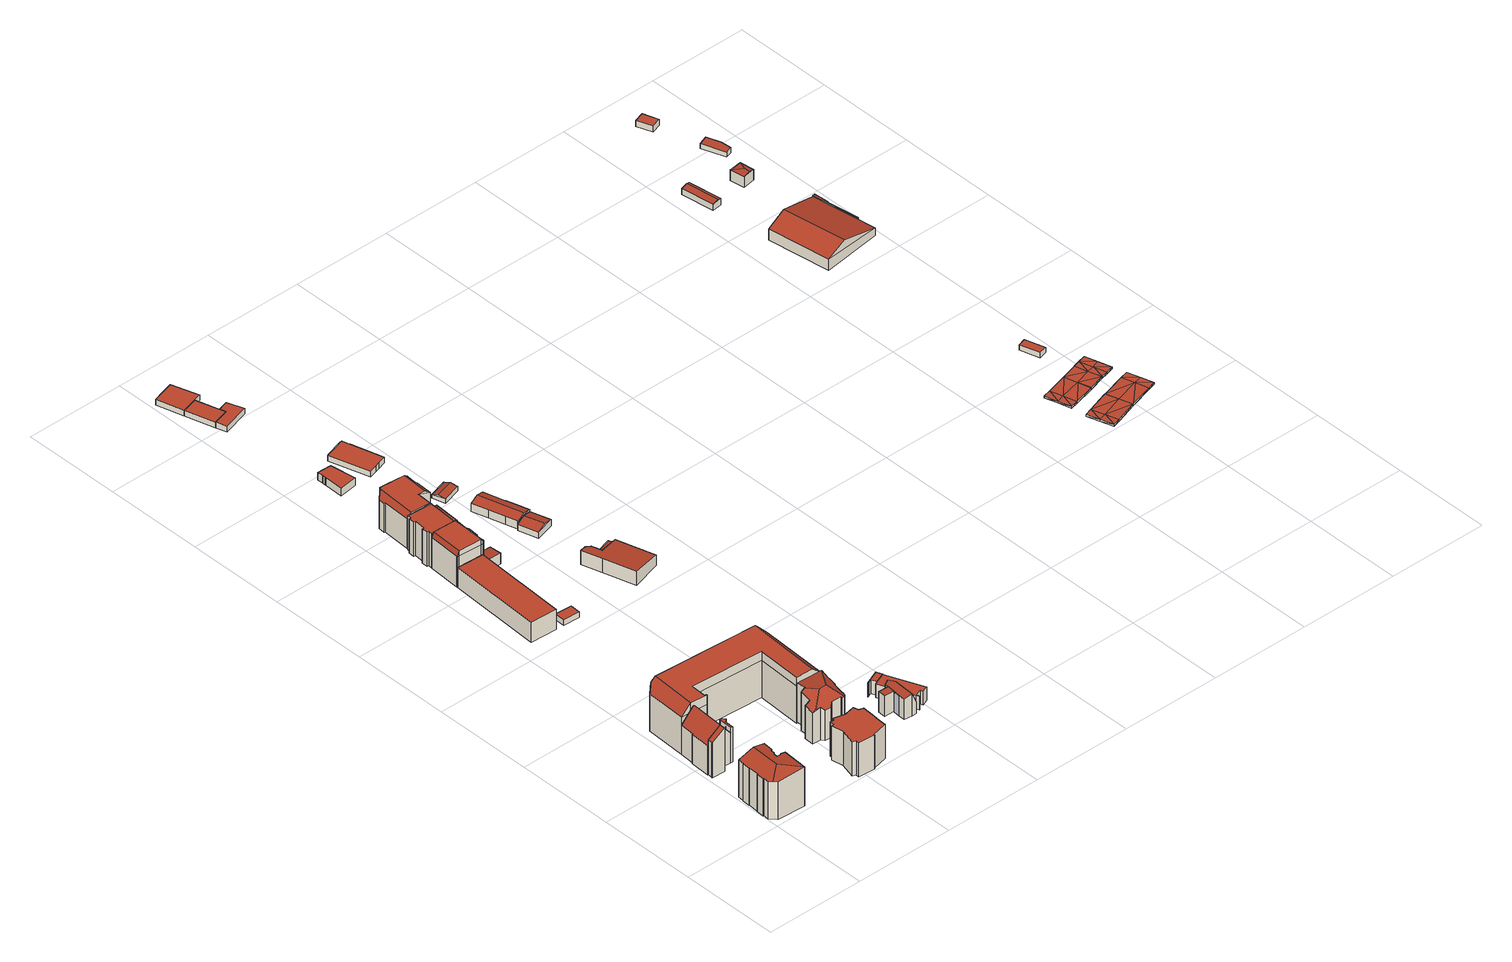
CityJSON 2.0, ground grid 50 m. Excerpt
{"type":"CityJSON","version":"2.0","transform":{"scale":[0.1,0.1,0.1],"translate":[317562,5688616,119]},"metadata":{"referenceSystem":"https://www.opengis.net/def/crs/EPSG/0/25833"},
"CityObjects":{
"building1":{"type":"Building","attributes":{"Dachtyp_tdc":"tdcFreeFormRoof","Gemeindeschluessel":14713000,"Dachneigung":18.92,"QualitaetDacherkennung":23,"Geometrietyp2DReferenz":"3000","function":"31001_9998","roofType":"5000","measuredHeight":22.33},"geometry":[{"type":"MultiSurface","lod":"2","boundaries":[[[0,1,2,3]],[[1,4,5,2]],[[4,6,7,5]],[[6,8,9,7]],[[8,10,11,9]],[[10,12,13,11]],[[12,14,15,13]],[[14,16,17,15]],[[16,18,19,17]],[[18,20,21,19]],[[20,22,23,21]],[[22,24,25,23]],[[24,26,27,25]],[[26,28,29,27]],[[28,30,31,29]],[[30,32,33,31]],[[32,34,35,33]],[[34,36,37,35]],[[36,38,39,37]],[[38,40,41,39]],[[40,42,43,41]],[[42,0,3,43]],[[22,20,44,45]],[[20,18,16,14,12,10,8,6,4,1,0,46,44]],[[45,44,46,42,40,38,36,34,32,30,28,26,24]],[[24,22,45]],[[0,42,46]],[[3,2,5,7,9,11,13,15,17,19,21,23,25,27,29,31,33,35,37,39,41,43]]],"semantics":{"surfaces":[{"type":"WallSurface"},{"type":"RoofSurface"},{"type":"GroundSurface"}],"values":[0,0,0,0,0,0,0,0,0,0,0,0,0,0,0,0,0,0,0,0,0,0,1,1,1,0,0,2]}}]},
"building2":{"type":"Building","attributes":{"Gemeindeschluessel":14713000,"Geometrietyp2DReferenz":"3000","function":"31001_9998","roofType":"9999"},"children":["building2-1","building2-2","building2-3"]},
"building2-1":{"type":"BuildingPart","attributes":{"Dachtyp_tdc":"tdcPolyFlatRoof","Dachneigung":0,"QualitaetDacherkennung":71,"Geometrietyp2DReferenz":"3000","roofType":"1000","measuredHeight":18.43},"parents":["building2"],"geometry":[{"type":"MultiSurface","lod":"2","boundaries":[[[47,48,49,50]],[[48,51,52,49]],[[51,53,54,52]],[[53,55,56,57,54]],[[58,47,50,59,60]],[[58,55,53,51,48,47]],[[50,49,52,54,57,59]],[[60,56,55,58]],[[60,59,57,56]]],"semantics":{"surfaces":[{"type":"WallSurface"},{"type":"RoofSurface"},{"type":"GroundSurface"},{"type":"ClosureSurface"}],"values":[0,0,0,0,0,1,2,0,3]}}]},
"building2-2":{"type":"BuildingPart","attributes":{"Dachtyp_tdc":"tdcPolyFlatRoof","Dachneigung":35.98,"QualitaetDacherkennung":85,"Geometrietyp2DReferenz":"3000","roofType":"2100","measuredHeight":22.79},"parents":["building2"],"geometry":[{"type":"MultiSurface","lod":"2","boundaries":[[[61,62,63,64]],[[62,65,66,63]],[[65,67,68,69,66]],[[70,71,72,73,74]],[[71,61,64,72]],[[71,70,67,65,62,61]],[[64,63,66,69,73,72]],[[74,68,67,70]],[[74,73,69,68]]],"semantics":{"surfaces":[{"type":"WallSurface"},{"type":"RoofSurface"},{"type":"GroundSurface"},{"type":"ClosureSurface"}],"values":[0,0,0,0,0,1,2,0,3]}}]},
"building2-3":{"type":"BuildingPart","attributes":{"Dachtyp_tdc":"tdcGableRoof","Dachneigung":48.26,"QualitaetDacherkennung":61,"Geometrietyp2DReferenz":"3000","roofType":"3100","measuredHeight":22.72},"parents":["building2"],"geometry":[{"type":"MultiSurface","lod":"2","boundaries":[[[75,76,77,78]],[[76,79,80,77]],[[79,81,82,80]],[[81,83,84,82]],[[83,85,86,84]],[[85,60,59,86]],[[56,70,73,57]],[[70,74,73]],[[68,87,88,69]],[[87,89,90,88]],[[89,91,92,90]],[[91,93,94,92]],[[93,95,96,94]],[[95,97,98,96]],[[97,99,100,98]],[[99,101,102,100]],[[101,75,78,102]],[[97,95,93,91,89,87,68,74,70]],[[70,56,60,85,83,81,79,76,75,101,99,97]],[[78,77,80,82,84,86,59,57,73,69,88,90,92,94,96,98,100,102]],[[57,59,60,56]],[[68,69,73,74]]],"semantics":{"surfaces":[{"type":"WallSurface"},{"type":"RoofSurface"},{"type":"GroundSurface"},{"type":"ClosureSurface"}],"values":[0,0,0,0,0,0,0,0,0,0,0,0,0,0,0,0,0,1,1,2,3,3]}}]},
"building3":{"type":"Building","attributes":{"Dachtyp_tdc":"tdcFreeFormRoof","Gemeindeschluessel":14713000,"Dachneigung":0.227,"QualitaetDacherkennung":28,"Geometrietyp2DReferenz":"3000","function":"31001_9998","roofType":"5000","measuredHeight":24.43},"geometry":[{"type":"MultiSurface","lod":"2","boundaries":[[[103,104,105,106]],[[104,107,108,105]],[[107,109,110,108]],[[109,111,112,110]],[[111,113,114,112]],[[113,115,116,114]],[[115,117,118,116]],[[117,119,120,118]],[[119,121,122,120]],[[121,123,124,122]],[[123,125,126,124]],[[125,127,100,126]],[[127,128,129,100]],[[128,130,96,129]],[[130,103,106,96]],[[131,132,133,134,135]],[[136,137,138,103,130]],[[139,140,141,142,143,134,133,144,137,136,145]],[[125,139,145,127]],[[127,145,136,128]],[[107,137,144,109]],[[109,144,133,132,111]],[[115,135,134,143,117]],[[117,143,142,119]],[[119,142,141,121]],[[121,141,140,123]],[[123,140,139,125]],[[128,136,130]],[[104,138,137,107]],[[103,138,104]],[[113,131,135,115]],[[111,132,131,113]],[[106,105,108,110,112,114,116,118,120,122,124,126,100,129,96]]],"semantics":{"surfaces":[{"type":"WallSurface"},{"type":"RoofSurface"},{"type":"GroundSurface"}],"values":[0,0,0,0,0,0,0,0,0,0,0,0,0,0,0,1,1,1,0,0,0,0,0,0,0,0,0,0,0,0,0,0,2]}}]},
"building4":{"type":"Building","attributes":{"Dachtyp_tdc":"tdcPolyFlatRoof","Gemeindeschluessel":14713000,"Dachneigung":0,"QualitaetDacherkennung":48,"Geometrietyp2DReferenz":"3000","function":"31001_9998","roofType":"1000","measuredHeight":17.95},"geometry":[{"type":"MultiSurface","lod":"2","boundaries":[[[146,147,148,149]],[[147,150,151,148]],[[150,152,153,151]],[[152,154,155,153]],[[154,156,157,155]],[[156,158,159,157]],[[158,160,161,159]],[[160,162,163,161]],[[162,164,165,163]],[[164,166,167,165]],[[166,168,169,167]],[[168,170,171,169]],[[170,172,173,171]],[[172,174,175,173]],[[174,176,177,175]],[[176,178,179,177]],[[178,180,181,179]],[[180,146,149,181]],[[180,178,176,174,172,170,168,166,164,162,160,158,156,154,152,150,147,146]],[[149,148,151,153,155,157,159,161,163,165,167,169,171,173,175,177,179,181]]],"semantics":{"surfaces":[{"type":"WallSurface"},{"type":"RoofSurface"},{"type":"GroundSurface"}],"values":[0,0,0,0,0,0,0,0,0,0,0,0,0,0,0,0,0,0,1,2]}}]},
"building5":{"type":"Building","attributes":{"Dachtyp_tdc":"tdcFreeFormRoof","Gemeindeschluessel":14713000,"Dachneigung":10.06,"QualitaetDacherkennung":27,"Geometrietyp2DReferenz":"3000","function":"31001_9998","roofType":"5000","measuredHeight":22.28},"geometry":[{"type":"MultiSurface","lod":"2","boundaries":[[[182,183,184,185]],[[183,186,187,184]],[[186,188,189,187]],[[188,190,191,189]],[[190,192,193,191]],[[192,194,195,193]],[[194,196,197,195]],[[196,198,199,197]],[[198,200,201,199]],[[200,202,203,201]],[[202,204,205,203]],[[204,206,207,205]],[[206,208,209,207]],[[208,210,211,209]],[[210,212,213,211]],[[212,214,215,213]],[[214,216,217,215]],[[216,218,219,217]],[[218,220,221,219]],[[220,222,223,221]],[[222,182,185,223]],[[198,196,194,192,190,188,186,224,225,226]],[[227,228,220,218,216,214,229]],[[225,224,183,182,222,228,227]],[[202,200,226,225,227,229,212,210,208,206,204]],[[214,212,229]],[[222,220,228]],[[186,183,224]],[[200,198,226]],[[185,184,187,189,191,193,195,197,199,201,203,205,207,209,211,213,215,217,219,221,223]]],"semantics":{"surfaces":[{"type":"WallSurface"},{"type":"RoofSurface"},{"type":"GroundSurface"}],"values":[0,0,0,0,0,0,0,0,0,0,0,0,0,0,0,0,0,0,0,0,0,1,1,1,1,0,0,0,0,2]}}]},
"building6":{"type":"Building","attributes":{"Dachtyp_tdc":"tdcPolyFlatRoof","Gemeindeschluessel":14713000,"Dachneigung":0,"QualitaetDacherkennung":72,"Geometrietyp2DReferenz":"3000","function":"31001_9998","roofType":"1000","measuredHeight":10.59},"geometry":[{"type":"MultiSurface","lod":"2","boundaries":[[[230,231,232,233]],[[231,234,235,232]],[[234,236,237,235]],[[236,230,233,237]],[[236,234,231,230]],[[233,232,235,237]]],"semantics":{"surfaces":[{"type":"WallSurface"},{"type":"RoofSurface"},{"type":"GroundSurface"}],"values":[0,0,0,0,1,2]}}]},
"building7":{"type":"Building","attributes":{"Dachtyp_tdc":"tdcPolyFlatRoof","Gemeindeschluessel":14713000,"Dachneigung":0,"QualitaetDacherkennung":86,"Geometrietyp2DReferenz":"3000","function":"31001_9998","roofType":"1000","measuredHeight":2.91},"geometry":[{"type":"MultiSurface","lod":"2","boundaries":[[[238,239,240,241]],[[239,242,243,240]],[[242,244,245,243]],[[244,238,241,245]],[[244,242,239,238]],[[241,240,243,245]]],"semantics":{"surfaces":[{"type":"WallSurface"},{"type":"RoofSurface"},{"type":"GroundSurface"}],"values":[0,0,0,0,1,2]}}]},
"building8":{"type":"Building","attributes":{"Dachtyp_tdc":"tdcFreeFormRoof","Gemeindeschluessel":14713000,"Dachneigung":0.944,"QualitaetDacherkennung":68,"Geometrietyp2DReferenz":"3000","function":"31001_9998","roofType":"5000","measuredHeight":18.71},"geometry":[{"type":"MultiSurface","lod":"2","boundaries":[[[246,247,248,249]],[[247,250,251,248]],[[250,252,253,251]],[[252,254,255,253]],[[254,256,257,255]],[[256,258,259,257]],[[258,260,261,259]],[[260,262,263,261]],[[262,264,265,263]],[[264,266,267,265]],[[266,268,269,267]],[[268,270,271,269]],[[270,272,273,271]],[[272,274,275,273]],[[274,276,277,275]],[[276,278,279,277]],[[278,280,281,279]],[[280,282,283,281]],[[282,284,285,283]],[[284,246,249,285]],[[286,287,288,280,278,289,290,291]],[[292,293,294,295,296,297,298,299,300,301,302,303]],[[297,304,286,291,298]],[[246,286,304,247]],[[247,304,297,296,250]],[[258,292,303,260]],[[260,303,302,262]],[[262,302,301,264]],[[264,301,300,266]],[[266,300,299,268]],[[268,299,298,270]],[[270,298,291,272]],[[250,296,295,252]],[[252,295,294,254]],[[254,294,293,256]],[[256,293,292,258]],[[272,291,290,274]],[[274,290,289,276]],[[276,289,278]],[[280,288,282]],[[282,288,287,284]],[[284,287,286,246]],[[249,248,251,253,255,257,259,261,263,265,267,269,271,273,275,277,279,281,283,285]]],"semantics":{"surfaces":[{"type":"WallSurface"},{"type":"RoofSurface"},{"type":"GroundSurface"}],"values":[0,0,0,0,0,0,0,0,0,0,0,0,0,0,0,0,0,0,0,0,1,1,1,0,0,0,0,0,0,0,0,0,0,0,0,0,0,0,0,0,0,0,2]}}]},
"building9":{"type":"Building","attributes":{"Gemeindeschluessel":14713000,"Geometrietyp2DReferenz":"3000","function":"31001_9998","roofType":"9999"},"children":["building9-1","building9-2"]},
"building9-1":{"type":"BuildingPart","attributes":{"Dachtyp_tdc":"tdcPolyFlatRoof","Dachneigung":0,"QualitaetDacherkennung":78,"Geometrietyp2DReferenz":"3000","roofType":"1000","measuredHeight":18.04},"parents":["building9"],"geometry":[{"type":"MultiSurface","lod":"2","boundaries":[[[305,306,307,308]],[[306,309,310,307]],[[311,312,313,314]],[[312,315,316,313]],[[315,317,318,316]],[[317,319,320,318]],[[319,321,322,320]],[[321,323,324,322]],[[323,325,326,324]],[[325,327,328,326]],[[327,329,330,328]],[[329,331,332,330]],[[331,333,334,332]],[[333,305,308,334]],[[333,331,329,327,325,323,321,319,317,315,312,311,309,306,305]],[[308,307,310,314,313,316,318,320,322,324,326,328,330,332,334]],[[314,310,309,311]]],"semantics":{"surfaces":[{"type":"WallSurface"},{"type":"RoofSurface"},{"type":"GroundSurface"},{"type":"ClosureSurface"}],"values":[0,0,0,0,0,0,0,0,0,0,0,0,0,0,1,2,3]}}]},
"building9-2":{"type":"BuildingPart","attributes":{"Dachtyp_tdc":"tdcPolyFlatRoof","Dachneigung":0,"QualitaetDacherkennung":60,"Geometrietyp2DReferenz":"3000","roofType":"1000","measuredHeight":18.1},"parents":["building9"],"geometry":[{"type":"MultiSurface","lod":"2","boundaries":[[[335,336,337,310,309]],[[336,338,339,337]],[[338,340,311,314,339]],[[340,338,336,335]],[[310,337,339,314]],[[309,311,340,335]],[[309,310,314,311]]],"semantics":{"surfaces":[{"type":"WallSurface"},{"type":"RoofSurface"},{"type":"GroundSurface"},{"type":"ClosureSurface"}],"values":[0,0,0,1,2,0,3]}}]},
"building10":{"type":"Building","attributes":{"Dachtyp_tdc":"tdcPolyFlatRoof","Gemeindeschluessel":14713000,"Dachneigung":6.24,"QualitaetDacherkennung":77,"Geometrietyp2DReferenz":"3000","function":"31001_9998","roofType":"2100","measuredHeight":5.63},"geometry":[{"type":"MultiSurface","lod":"2","boundaries":[[[341,342,343,344]],[[342,345,346,343]],[[345,347,348,346]],[[347,349,350,348]],[[349,351,352,350]],[[351,341,344,352]],[[351,349,347,345,342,341]],[[344,343,346,348,350,352]]],"semantics":{"surfaces":[{"type":"WallSurface"},{"type":"RoofSurface"},{"type":"GroundSurface"}],"values":[0,0,0,0,0,0,1,2]}}]},
"building11":{"type":"Building","attributes":{"Dachtyp_tdc":"tdcFreeFormRoof","Gemeindeschluessel":14713000,"Dachneigung":1.12,"QualitaetDacherkennung":60,"Geometrietyp2DReferenz":"3000","function":"31001_9998","roofType":"5000","measuredHeight":18.06},"geometry":[{"type":"MultiSurface","lod":"2","boundaries":[[[353,354,355,356]],[[354,357,358,355]],[[357,359,360,358]],[[359,361,362,360]],[[361,363,364,362]],[[363,365,366,364]],[[365,367,368,366]],[[367,369,370,368]],[[369,371,372,370]],[[371,373,374,372]],[[373,375,376,374]],[[375,377,378,376]],[[377,379,380,378]],[[379,381,382,380]],[[381,383,384,382]],[[383,385,386,384]],[[385,387,388,386]],[[387,389,390,388]],[[389,391,392,390]],[[391,353,356,392]],[[377,375,373,371,369,367,393,394]],[[395,396,357,354,353,391,389]],[[385,383,381,379,394,393,365,363,361,359,396,395,387]],[[367,365,393]],[[379,377,394]],[[389,387,395]],[[359,357,396]],[[356,355,358,360,362,364,366,368,370,372,374,376,378,380,382,384,386,388,390,392]]],"semantics":{"surfaces":[{"type":"WallSurface"},{"type":"RoofSurface"},{"type":"GroundSurface"}],"values":[0,0,0,0,0,0,0,0,0,0,0,0,0,0,0,0,0,0,0,0,1,1,1,0,0,0,0,2]}}]},
"building12":{"type":"Building","attributes":{"Gemeindeschluessel":14713000,"Geometrietyp2DReferenz":"3000","function":"31001_9998","roofType":"9999"},"children":["building12-1","building12-2","building12-3","building12-4"]},
"building12-1":{"type":"BuildingPart","attributes":{"Dachtyp_tdc":"tdcFreeFormRoof","Dachneigung":67.23,"QualitaetDacherkennung":30,"Geometrietyp2DReferenz":"3000","roofType":"5000","measuredHeight":11.44},"parents":["building12"],"geometry":[{"type":"MultiSurface","lod":"2","boundaries":[[[397,398,399,400]],[[398,401,402,399]],[[401,403,404,402]],[[403,405,404]],[[406,407,408,409]],[[407,410,411,408]],[[410,412,411]],[[413,414,415,416]],[[414,397,400,415]],[[417,410,407,406,418,403,401,398]],[[398,397,414,413,419,417]],[[400,399,402,404,409,408,411,420,416,415]],[[418,405,403]],[[409,404,405,418,406]],[[421,412,410,417]],[[420,411,412,421]],[[419,421,417]],[[420,421,419,413,416]]],"semantics":{"surfaces":[{"type":"WallSurface"},{"type":"RoofSurface"},{"type":"GroundSurface"},{"type":"ClosureSurface"}],"values":[0,0,0,0,0,0,0,0,0,1,1,2,0,3,0,3,0,3]}}]},
"building12-2":{"type":"BuildingPart","attributes":{"Dachtyp_tdc":"tdcPolyFlatRoof","Dachneigung":2.73,"QualitaetDacherkennung":71,"Geometrietyp2DReferenz":"3000","roofType":"2100","measuredHeight":10.9},"parents":["building12"],"geometry":[{"type":"MultiSurface","lod":"2","boundaries":[[[405,422,423,404]],[[422,424,425,423]],[[424,426,427,425]],[[426,428,429,427]],[[428,430,406,409,429]],[[430,428,426,424,422,405,418]],[[404,423,425,427,429,409]],[[418,406,430]],[[405,404,409,406,418]]],"semantics":{"surfaces":[{"type":"WallSurface"},{"type":"RoofSurface"},{"type":"GroundSurface"},{"type":"ClosureSurface"}],"values":[0,0,0,0,0,1,2,0,3]}}]},
"building12-3":{"type":"BuildingPart","attributes":{"Dachtyp_tdc":"tdcPolyFlatRoof","Dachneigung":0,"QualitaetDacherkennung":81,"Geometrietyp2DReferenz":"3000","roofType":"1000","measuredHeight":7.18},"parents":["building12"],"geometry":[{"type":"MultiSurface","lod":"2","boundaries":[[[412,431,432,411]],[[431,433,434,432]],[[435,436,437,438]],[[436,439,440,437]],[[439,441,442,440]],[[441,443,444,442]],[[443,445,446,444]],[[445,447,448,446]],[[447,449,416,448]],[[449,413,416]],[[449,447,445,443,441,439,436,435,433,431,412,421,419]],[[411,432,434,438,437,440,442,444,446,448,416,420]],[[438,434,433,435]],[[413,449,419]],[[411,420,421,412]],[[420,416,413,419,421]]],"semantics":{"surfaces":[{"type":"WallSurface"},{"type":"RoofSurface"},{"type":"GroundSurface"},{"type":"ClosureSurface"}],"values":[0,0,0,0,0,0,0,0,0,0,1,2,3,0,3,3]}}]},
"building12-4":{"type":"BuildingPart","attributes":{"Dachtyp_tdc":"tdcPolyFlatRoof","Dachneigung":0,"QualitaetDacherkennung":73,"Geometrietyp2DReferenz":"3000","roofType":"1000","measuredHeight":7.27},"parents":["building12"],"geometry":[{"type":"MultiSurface","lod":"2","boundaries":[[[450,451,435,438,452]],[[453,454,455,434,433]],[[454,456,457,455]],[[456,458,459,457]],[[458,460,461,459]],[[460,450,452,461]],[[460,458,456,454,453,451,450]],[[452,438,434,455,457,459,461]],[[433,435,451,453]],[[433,434,438,435]]],"semantics":{"surfaces":[{"type":"WallSurface"},{"type":"RoofSurface"},{"type":"GroundSurface"},{"type":"ClosureSurface"}],"values":[0,0,0,0,0,0,1,2,0,3]}}]},
"building13":{"type":"Building","attributes":{"Dachtyp_tdc":"tdcPolyFlatRoof","Gemeindeschluessel":14713000,"Dachneigung":0,"QualitaetDacherkennung":91,"Geometrietyp2DReferenz":"3000","function":"31001_2000","roofType":"1000","measuredHeight":3.95},"geometry":[{"type":"MultiSurface","lod":"2","boundaries":[[[462,463,464,465]],[[463,466,467,464]],[[466,468,469,467]],[[468,470,471,469]],[[470,472,473,471]],[[472,474,475,473]],[[474,476,477,475]],[[476,462,465,477]],[[476,474,472,470,468,466,463,462]],[[465,464,467,469,471,473,475,477]]],"semantics":{"surfaces":[{"type":"WallSurface"},{"type":"RoofSurface"},{"type":"GroundSurface"}],"values":[0,0,0,0,0,0,0,0,1,2]}}]},
"building14":{"type":"Building","attributes":{"Dachtyp_tdc":"tdcPolyFlatRoof","Gemeindeschluessel":14713000,"Dachneigung":0,"QualitaetDacherkennung":5,"Geometrietyp2DReferenz":"3000","function":"31001_9998","roofType":"1000","measuredHeight":3},"geometry":[{"type":"MultiSurface","lod":"2","boundaries":[[[478,479,480,481]],[[479,482,483,480]],[[482,484,485,483]],[[484,486,487,485]],[[486,488,489,487]],[[488,478,481,489]],[[488,486,484,482,479,478]],[[481,480,483,485,487,489]]],"semantics":{"surfaces":[{"type":"WallSurface"},{"type":"RoofSurface"},{"type":"GroundSurface"}],"values":[0,0,0,0,0,0,1,2]}}]},
"building15":{"type":"Building","attributes":{"Dachtyp_tdc":"tdcPolyFlatRoof","Gemeindeschluessel":14713000,"Dachneigung":6.22,"QualitaetDacherkennung":86,"Geometrietyp2DReferenz":"3000","function":"31001_2000","roofType":"2100","measuredHeight":7.34},"geometry":[{"type":"MultiSurface","lod":"2","boundaries":[[[490,491,492,493]],[[491,494,495,492]],[[494,496,497,495]],[[496,498,499,497]],[[498,500,501,499]],[[500,502,503,501]],[[502,504,505,503]],[[504,506,507,505]],[[506,508,509,507]],[[508,490,493,509]],[[508,506,504,502,500,498,496,494,491,490]],[[493,492,495,497,499,501,503,505,507,509]]],"semantics":{"surfaces":[{"type":"WallSurface"},{"type":"RoofSurface"},{"type":"GroundSurface"}],"values":[0,0,0,0,0,0,0,0,0,0,1,2]}}]},
"building16":{"type":"Building","attributes":{"Dachtyp_tdc":"tdcPolyFlatRoof","Gemeindeschluessel":14713000,"Dachneigung":0,"QualitaetDacherkennung":71,"Geometrietyp2DReferenz":"3000","function":"31001_2000","roofType":"1000","measuredHeight":3},"geometry":[{"type":"MultiSurface","lod":"2","boundaries":[[[478,510,511,481]],[[510,512,513,511]],[[512,514,515,513]],[[514,516,517,515]],[[516,518,519,517]],[[518,479,480,519]],[[479,478,481,480]],[[479,518,516,514,512,510,478]],[[481,511,513,515,517,519,480]]],"semantics":{"surfaces":[{"type":"WallSurface"},{"type":"RoofSurface"},{"type":"GroundSurface"}],"values":[0,0,0,0,0,0,0,1,2]}}]},
"building17":{"type":"Building","attributes":{"Dachtyp_tdc":"tdcPolyFlatRoof","Gemeindeschluessel":14713000,"Dachneigung":0,"QualitaetDacherkennung":0,"Geometrietyp2DReferenz":"3000","BezugspunktDach":"2000","function":"31001_9998","measuredHeight":3},"geometry":[{"type":"MultiSurface","lod":"2","boundaries":[[[520,521,522,523,524,525]],[[525,524,526,527]],[[524,523,528,526]],[[523,522,529,528]],[[522,521,530,529]],[[521,520,531,530]],[[520,525,527,531]],[[527,526,528,529,530,531]]],"semantics":{"surfaces":[{"type":"RoofSurface"},{"type":"WallSurface"},{"type":"GroundSurface"}],"values":[0,1,1,1,1,1,1,2]}}]},
"building18":{"type":"Building","attributes":{"Dachtyp_tdc":"tdcPolyFlatRoof","Gemeindeschluessel":14713000,"Dachneigung":5.66,"QualitaetDacherkennung":65,"Geometrietyp2DReferenz":"3000","function":"31001_2000","roofType":"2100","measuredHeight":3.66},"geometry":[{"type":"MultiSurface","lod":"2","boundaries":[[[532,533,534,535]],[[533,536,537,534]],[[536,538,539,537]],[[538,540,541,539]],[[540,542,543,541]],[[542,532,535,543]],[[542,540,538,536,533,532]],[[535,534,537,539,541,543]]],"semantics":{"surfaces":[{"type":"WallSurface"},{"type":"RoofSurface"},{"type":"GroundSurface"}],"values":[0,0,0,0,0,0,1,2]}}]},
"building19":{"type":"Building","attributes":{"Dachtyp_tdc":"tdcFreeFormRoof","Gemeindeschluessel":14713000,"Dachneigung":14.54,"QualitaetDacherkennung":78,"Geometrietyp2DReferenz":"3000","function":"31001_2000","roofType":"5000","measuredHeight":4.42},"geometry":[{"type":"MultiSurface","lod":"2","boundaries":[[[544,545,546,547]],[[545,548,549,546]],[[548,550,551,549]],[[550,552,553,551]],[[552,544,547,553]],[[554,550,548,555]],[[552,554,555,545,544]],[[552,550,554]],[[548,545,555]],[[547,546,549,551,553]]],"semantics":{"surfaces":[{"type":"WallSurface"},{"type":"RoofSurface"},{"type":"GroundSurface"}],"values":[0,0,0,0,0,1,1,0,0,2]}}]},
"building20":{"type":"Building","attributes":{"Dachtyp_tdc":"tdcFreeFormRoof","Gemeindeschluessel":14713000,"Dachneigung":11.44,"QualitaetDacherkennung":34,"Geometrietyp2DReferenz":"3000","function":"31001_2000","roofType":"5000","measuredHeight":3},"geometry":[{"type":"MultiSurface","lod":"2","boundaries":[[[556,557,558,559]],[[557,560,561,558]],[[560,562,563,561]],[[562,564,565,563]],[[564,566,567,565]],[[566,568,569,567]],[[568,556,559,569]],[[570,571,564,562,560,557]],[[568,566,571,570,556]],[[566,564,571]],[[557,556,570]],[[559,558,561,563,565,567,569]]],"semantics":{"surfaces":[{"type":"WallSurface"},{"type":"RoofSurface"},{"type":"GroundSurface"}],"values":[0,0,0,0,0,0,0,1,1,0,0,2]}}]},
"building21":{"type":"Building","attributes":{"Dachtyp_tdc":"tdcFreeFormRoof","Gemeindeschluessel":14713000,"Dachneigung":13.55,"QualitaetDacherkennung":92,"Geometrietyp2DReferenz":"3000","function":"31001_2000","roofType":"5000","measuredHeight":5.47},"geometry":[{"type":"MultiSurface","lod":"2","boundaries":[[[572,573,574,575]],[[573,576,577,574]],[[576,578,579,577]],[[578,580,581,579]],[[580,582,583,581]],[[582,584,585,583]],[[584,586,587,585]],[[586,588,589,587]],[[588,590,591,589]],[[590,572,575,591]],[[573,572,592,593,580,578,576]],[[588,586,584,582,593,592,590]],[[572,590,592]],[[582,580,593]],[[575,574,577,579,581,583,585,587,589,591]]],"semantics":{"surfaces":[{"type":"WallSurface"},{"type":"RoofSurface"},{"type":"GroundSurface"}],"values":[0,0,0,0,0,0,0,0,0,0,1,1,0,0,2]}}]},
"building22":{"type":"Building","attributes":{"Dachtyp_tdc":"tdcPolyFlatRoof","Gemeindeschluessel":14713000,"Dachneigung":0,"QualitaetDacherkennung":61,"Geometrietyp2DReferenz":"3000","function":"31001_2000","roofType":"1000","measuredHeight":3},"geometry":[{"type":"MultiSurface","lod":"2","boundaries":[[[594,595,596,597]],[[595,598,599,596]],[[598,600,601,599]],[[600,602,603,601]],[[602,604,605,603]],[[604,606,607,605]],[[606,608,609,607]],[[608,610,611,609]],[[610,612,613,611]],[[612,614,615,613]],[[614,616,617,615]],[[616,618,619,617]],[[618,620,621,619]],[[620,594,597,621]],[[620,618,616,614,612,610,608,606,604,602,600,598,595,594]],[[597,596,599,601,603,605,607,609,611,613,615,617,619,621]]],"semantics":{"surfaces":[{"type":"WallSurface"},{"type":"RoofSurface"},{"type":"GroundSurface"}],"values":[0,0,0,0,0,0,0,0,0,0,0,0,0,0,1,2]}}]},
"building23":{"type":"Building","attributes":{"Stand_DGM":"2023","Stand_Basis-DLM":"2022","Gemeindeschluessel":"14713000","ObjektHoehe":1,"Stand_Laserscan":"2023","BodenHoehe":123.84,"Stand_3D-Stadtmodell":"2025","Geometrietyp2DReferenz":2000,"AbsoluteHoehe":124.84,"function":"53001_1800","roofType":"9999","measuredHeight":1},"geometry":[{"type":"MultiSurface","lod":"2","boundaries":[[[622,623,624]],[[622,624,625]],[[626,627,622]],[[622,627,623]],[[628,629,627]],[[628,627,626]],[[630,631,628]],[[628,631,629]],[[632,622,625]],[[632,625,633]],[[634,626,635]],[[635,626,622]],[[635,622,632]],[[636,628,626]],[[636,626,637]],[[637,626,634]],[[638,630,636]],[[636,630,628]],[[625,624,639]],[[625,639,640]],[[624,623,641]],[[624,641,639]],[[623,627,642]],[[623,642,641]],[[627,629,643]],[[627,643,642]],[[629,631,644]],[[629,644,643]],[[631,630,645]],[[631,645,644]],[[630,638,646]],[[630,646,645]],[[638,636,647]],[[638,647,646]],[[636,637,648]],[[636,648,647]],[[637,634,649]],[[637,649,648]],[[634,635,650]],[[634,650,649]],[[635,632,651]],[[635,651,650]],[[632,633,652]],[[632,652,651]],[[633,625,640]],[[633,640,652]],[[639,641,653]],[[640,639,653]],[[653,642,654]],[[641,642,653]],[[642,643,655]],[[654,642,655]],[[655,644,645]],[[643,644,655]],[[640,653,651]],[[652,640,651]],[[650,654,649]],[[653,654,650]],[[651,653,650]],[[654,655,647]],[[648,654,647]],[[649,654,648]],[[647,645,646]],[[655,645,647]]],"semantics":{"surfaces":[{"type":"RoofSurface"},{"type":"WallSurface"},{"type":"GroundSurface"}],"values":[0,0,0,0,0,0,0,0,0,0,0,0,0,0,0,0,0,0,1,1,1,1,1,1,1,1,1,1,1,1,1,1,1,1,1,1,1,1,1,1,1,1,1,1,1,1,2,2,2,2,2,2,2,2,2,2,2,2,2,2,2,2,2,2]}}]},
"building24":{"type":"Building","attributes":{"Stand_DGM":"2023","Stand_Basis-DLM":"2022","Gemeindeschluessel":"14713000","ObjektHoehe":1,"Stand_Laserscan":"2023","BodenHoehe":123.89,"Stand_3D-Stadtmodell":"2025","Geometrietyp2DReferenz":2000,"AbsoluteHoehe":124.89,"function":"53001_1800","roofType":"9999","measuredHeight":1},"geometry":[{"type":"MultiSurface","lod":"2","boundaries":[[[656,657,658]],[[656,658,659]],[[660,661,656]],[[656,661,657]],[[662,663,664]],[[662,664,661]],[[662,661,660]],[[665,666,662]],[[662,666,663]],[[667,668,665]],[[665,668,666]],[[669,656,659]],[[669,659,670]],[[671,660,669]],[[669,660,656]],[[672,662,660]],[[672,660,673]],[[673,660,671]],[[674,665,672]],[[672,665,662]],[[675,667,674]],[[674,667,665]],[[659,658,676]],[[659,676,677]],[[658,657,678]],[[658,678,676]],[[657,661,679]],[[657,679,678]],[[661,664,680]],[[661,680,679]],[[664,663,681]],[[664,681,680]],[[663,666,682]],[[663,682,681]],[[666,668,683]],[[666,683,682]],[[668,667,684]],[[668,684,683]],[[667,675,685]],[[667,685,684]],[[675,674,686]],[[675,686,685]],[[674,672,687]],[[674,687,686]],[[672,673,688]],[[672,688,687]],[[673,671,689]],[[673,689,688]],[[671,669,690]],[[671,690,689]],[[669,670,691]],[[669,691,690]],[[670,659,677]],[[670,677,691]],[[678,679,692]],[[680,681,693]],[[679,680,693]],[[694,679,693]],[[693,682,695]],[[681,682,693]],[[695,683,684]],[[682,683,695]],[[677,692,690]],[[691,677,690]],[[690,694,689]],[[692,694,690]],[[694,693,687]],[[688,694,687]],[[689,694,688]],[[687,695,686]],[[693,695,687]],[[686,684,685]],[[695,684,686]],[[676,678,692]],[[677,676,692]],[[692,679,694]]],"semantics":{"surfaces":[{"type":"RoofSurface"},{"type":"WallSurface"},{"type":"GroundSurface"}],"values":[0,0,0,0,0,0,0,0,0,0,0,0,0,0,0,0,0,0,0,0,0,0,1,1,1,1,1,1,1,1,1,1,1,1,1,1,1,1,1,1,1,1,1,1,1,1,1,1,1,1,1,1,1,1,2,2,2,2,2,2,2,2,2,2,2,2,2,2,2,2,2,2,2,2,2,2]}}]},
"building25":{"type":"Building","attributes":{"Dachtyp_tdc":"tdcPolyFlatRoof","Gemeindeschluessel":14713000,"Dachneigung":0,"QualitaetDacherkennung":84,"Geometrietyp2DReferenz":"3000","function":"31001_2000","roofType":"1000","measuredHeight":2.81},"geometry":[{"type":"MultiSurface","lod":"2","boundaries":[[[696,697,698,699]],[[697,700,701,698]],[[700,702,703,701]],[[702,696,699,703]],[[702,700,697,696]],[[699,698,701,703]]],"semantics":{"surfaces":[{"type":"WallSurface"},{"type":"RoofSurface"},{"type":"GroundSurface"}],"values":[0,0,0,0,1,2]}}]},
"building26":{"type":"Building","attributes":{"Dachtyp_tdc":"tdcGableRoof","Gemeindeschluessel":14713000,"Dachneigung":10.12,"QualitaetDacherkennung":77,"Geometrietyp2DReferenz":"3000","function":"31001_2000","roofType":"3100","measuredHeight":3.73},"geometry":[{"type":"MultiSurface","lod":"2","boundaries":[[[704,705,706,707]],[[705,708,709,706]],[[708,710,711,709]],[[710,704,707,711]],[[708,705,712]],[[704,710,713]],[[705,704,713,712]],[[710,708,712,713]],[[707,706,709,711]]],"semantics":{"surfaces":[{"type":"WallSurface"},{"type":"RoofSurface"},{"type":"GroundSurface"}],"values":[0,0,0,0,0,0,1,1,2]}}]},
"building27":{"type":"Building","attributes":{"Gemeindeschluessel":14713000,"Geometrietyp2DReferenz":"3000","function":"31001_2000","roofType":"9999"},"children":["building27-1","building27-2"]},
"building27-1":{"type":"BuildingPart","attributes":{"Dachtyp_tdc":"tdcPolyFlatRoof","Dachneigung":0,"QualitaetDacherkennung":40,"Geometrietyp2DReferenz":"3000","roofType":"1000","measuredHeight":4.35},"parents":["building27"],"geometry":[{"type":"MultiSurface","lod":"2","boundaries":[[[714,715,716,717]],[[715,718,719,716]],[[718,720,721,719]],[[720,722,723,721]],[[722,724,725,726,723]],[[727,714,717,728,729]],[[727,724,722,720,718,715,714]],[[717,716,719,721,723,726,728]],[[729,725,724,727]],[[729,728,726,725]]],"semantics":{"surfaces":[{"type":"WallSurface"},{"type":"RoofSurface"},{"type":"GroundSurface"},{"type":"ClosureSurface"}],"values":[0,0,0,0,0,0,1,2,0,3]}}]},
"building27-2":{"type":"BuildingPart","attributes":{"Dachtyp_tdc":"tdcGableRoof","Dachneigung":15.85,"QualitaetDacherkennung":64,"Geometrietyp2DReferenz":"3000","roofType":"3100","measuredHeight":9.66},"parents":["building27"],"geometry":[{"type":"MultiSurface","lod":"2","boundaries":[[[730,729,728,731]],[[725,732,733,726]],[[732,734,735,733]],[[734,730,731,735]],[[734,736,737,730]],[[725,729,737,736,732]],[[732,736,734]],[[730,737,729]],[[731,728,726,733,735]],[[726,728,729,725]]],"semantics":{"surfaces":[{"type":"WallSurface"},{"type":"RoofSurface"},{"type":"GroundSurface"},{"type":"ClosureSurface"}],"values":[0,0,0,0,1,1,0,0,2,3]}}]},
"building28":{"type":"Building","attributes":{"Dachtyp_tdc":"tdcHipAndGableRoof","Gemeindeschluessel":14713000,"Dachneigung":10.5,"QualitaetDacherkennung":79,"Geometrietyp2DReferenz":"3000","function":"31001_2000","roofType":"5000","measuredHeight":6.06},"geometry":[{"type":"MultiSurface","lod":"2","boundaries":[[[738,739,740,741]],[[739,742,743,740]],[[742,744,745,743]],[[744,738,741,745]],[[742,739,746]],[[738,744,747]],[[739,738,747,746]],[[744,742,746,747]],[[741,740,743,745]]],"semantics":{"surfaces":[{"type":"WallSurface"},{"type":"RoofSurface"},{"type":"GroundSurface"}],"values":[0,0,0,0,1,0,1,1,2]}}]},
"building29":{"type":"Building","attributes":{"Dachtyp_tdc":"tdcPolyFlatRoof","Gemeindeschluessel":14713000,"Dachneigung":0,"QualitaetDacherkennung":68,"Geometrietyp2DReferenz":"3000","function":"31001_9998","roofType":"1000","measuredHeight":3.09},"geometry":[{"type":"MultiSurface","lod":"2","boundaries":[[[748,749,750,751]],[[749,752,753,750]],[[752,754,755,753]],[[754,748,751,755]],[[754,752,749,748]],[[751,750,753,755]]],"semantics":{"surfaces":[{"type":"WallSurface"},{"type":"RoofSurface"},{"type":"GroundSurface"}],"values":[0,0,0,0,1,2]}}]},
"building30":{"type":"Building","attributes":{"Dachtyp_tdc":"tdcPolyFlatRoof","Gemeindeschluessel":14713000,"Dachneigung":8.15,"QualitaetDacherkennung":76,"Geometrietyp2DReferenz":"3000","function":"31001_9998","roofType":"2100","measuredHeight":3.09},"geometry":[{"type":"MultiSurface","lod":"2","boundaries":[[[756,757,758,759]],[[757,760,761,758]],[[760,762,763,761]],[[762,764,765,763]],[[764,756,759,765]],[[764,762,760,757,756]],[[759,758,761,763,765]]],"semantics":{"surfaces":[{"type":"WallSurface"},{"type":"RoofSurface"},{"type":"GroundSurface"}],"values":[0,0,0,0,0,1,2]}}]}
},
"vertices":[
[152,242,222],[148,191,222],[148,191,9],[152,242,9],[144,186,223],[144,186,9],[140,186,224],[140,186,9],[138,164,224],[138,164,9],[131,159,225],[131,159,9],[130,142,225],[130,142,9],[149,142,222],[149,142,9],[158,147,220],[158,147,9],[181,146,216],[181,146,9],[174,20,216],[174,20,9],[33,28,206],[33,28,9],[6,59,204],[6,59,9],[7,88,204],[7,88,9],[4,88,203],[4,88,9],[7,126,203],[7,126,9],[9,126,204],[9,126,9],[12,180,204],[12,180,9],[10,180,203],[10,180,9],[12,219,203],[12,219,9],[14,219,204],[14,219,9],[16,250,204],[16,250,9],[89,96,232],[19,43,209],[97,245,232],
[162,512,192],[175,497,192],[175,497,7],[162,512,7],[160,483,192],[160,483,7],[158,440,192],[158,440,7],[148,441,192],[148,441,163],[148,441,7],[153,512,192],[153,512,7],[153,512,162],
[24,420,186],[24,422,186],[24,422,7],[24,420,7],[26,422,188],[26,422,7],[27,446,188],[27,446,161],[27,446,7],[92,444,235],[91,416,235],[91,416,7],[92,444,7],[92,444,234],
[176,607,139],[161,608,158],[161,608,7],[176,607,7],[159,567,158],[159,567,7],[173,553,140],[173,553,7],[158,539,157],[158,539,7],[154,539,162],[154,539,7],[25,446,159],[25,446,7],[30,546,159],[30,546,7],[32,546,161],[32,546,7],[36,619,161],[36,619,7],[37,619,162],[37,619,7],[102,616,235],[102,616,7],[173,612,144],[173,612,7],[176,612,140],[176,612,7],
[48,824,202],[78,850,202],[78,850,7],[48,824,7],[100,849,202],[100,849,7],[488,828,202],[488,828,7],[648,819,202],[648,819,7],[675,789,202],[675,789,7],[657,442,202],[657,442,7],[526,449,202],[526,449,7],[538,674,202],[538,674,7],[167,695,202],[167,695,7],[163,616,202],[163,616,7],[173,616,202],[173,616,7],[173,612,202],[87,617,202],[87,617,7],[37,619,202],[675,789,209],[648,819,237],[635,820,250],[614,445,250],[657,442,209],[87,617,252],[100,849,252],[78,850,230],[173,616,251],[163,616,251],[167,695,251],[538,674,250],[526,449,250],[488,828,250],[173,612,251],
[466,5,194],[467,23,194],[467,23,15],[466,5,15],[450,27,194],[450,27,15],[471,106,194],[471,106,15],[459,164,194],[459,164,15],[474,167,194],[474,167,15],[475,188,194],[475,188,15],[492,187,194],[492,187,15],[496,200,194],[496,200,15],[556,184,194],[556,184,15],[610,195,194],[610,195,15],[615,169,194],[615,169,15],[638,163,194],[638,163,15],[633,77,194],[633,77,15],[631,77,194],[631,77,15],[628,21,194],[628,21,15],[550,4,194],[550,4,15],[550,1,194],[550,1,15],
[526,449,221],[657,442,221],[657,442,18],[526,449,18],[654,391,210],[654,391,18],[657,391,208],[657,391,18],[655,353,198],[655,353,18],[650,353,201],[650,353,18],[648,306,189],[648,306,18],[652,306,186],[652,306,18],[651,292,182],[651,292,18],[639,280,186],[639,280,18],[626,281,186],[626,281,18],[622,284,190],[622,284,18],[573,287,190],[573,287,18],[559,274,176],[559,274,18],[527,276,176],[527,276,18],[514,290,189],[514,290,18],[472,292,179],[472,292,18],[475,340,192],[475,340,18],[497,339,206],[497,339,18],[500,393,220],[500,393,18],[523,392,231],[523,392,18],[656,437,222],[587,336,241],[640,280,187],[550,338,241],[517,392,231],[488,291,189],
[115,2065,113],[249,2057,113],[249,2057,8],[115,2065,8],[223,1582,113],[223,1582,8],[89,1589,113],[89,1589,8],
[264,1633,38],[349,1629,38],[349,1629,9],[264,1633,9],[346,1575,38],[346,1575,9],[261,1580,38],[261,1580,9],
[131,2230,168],[212,2226,168],[212,2226,9],[131,2230,9],[258,2224,168],[258,2224,9],[255,2170,168],[255,2170,9],[272,2169,168],[272,2169,9],[269,2112,168],[269,2112,9],[253,2113,168],[253,2113,9],[250,2068,168],[250,2068,9],[258,2068,168],[258,2068,9],[257,2060,168],[257,2060,9],[249,2060,168],[249,2060,9],[249,2057,168],[249,2057,9],[239,2058,168],[239,2058,9],[123,2065,168],[123,2065,9],[115,2065,168],[115,2065,9],[115,2069,168],[115,2069,9],[113,2069,168],[113,2069,9],[122,2229,168],[122,2229,9],[123,2229,168],[123,2229,9],[123,2230,168],[123,2230,9],[131,2230,194],[123,2230,172],[123,2229,172],[115,2069,172],[115,2065,172],[123,2065,194],[253,2113,187],[269,2112,172],[272,2169,172],[255,2170,187],[258,2224,187],[248,2224,196],[239,2058,196],[249,2057,187],[249,2060,187],[257,2060,181],[258,2068,180],[250,2068,187],[212,2226,195],
[133,2387,190],[256,2379,190],[256,2379,10],[133,2387,10],[254,2357,190],[254,2357,10],[246,2224,190],[123,2230,190],[123,2230,10],[246,2224,10],[121,2231,190],[121,2231,10],[123,2251,190],[123,2251,10],[115,2252,190],[115,2252,10],[116,2281,190],[116,2281,10],[124,2281,190],[124,2281,10],[128,2336,190],[128,2336,10],[120,2337,190],[120,2337,10],[121,2366,190],[121,2366,10],[129,2366,190],[129,2366,10],[131,2388,190],[131,2388,10],
[254,2357,191],[265,2356,191],[265,2356,10],[258,2224,191],[258,2224,10],[246,2224,191],
[353,2126,58],[350,2059,65],[350,2059,9],[353,2126,9],[277,2060,65],[277,2060,9],[279,2103,60],[279,2103,9],[286,2103,60],[286,2103,9],[287,2128,58],[287,2128,9],
[137,2535,162],[138,2569,162],[138,2569,13],[137,2535,13],[142,2572,166],[142,2572,13],[171,2598,193],[171,2598,13],[172,2600,193],[172,2600,13],[208,2599,192],[208,2599,13],[208,2598,192],[208,2598,13],[316,2592,180],[316,2592,13],[316,2591,180],[316,2591,13],[316,2585,180],[316,2585,13],[314,2543,179],[314,2543,13],[328,2542,167],[328,2542,13],[323,2458,167],[323,2458,13],[259,2460,191],[259,2460,13],[258,2436,191],[258,2436,13],[257,2419,191],[257,2419,13],[256,2393,191],[256,2393,13],[255,2384,191],[255,2384,13],[133,2391,168],[133,2391,13],[140,2534,166],[140,2534,13],[304,2593,190],[297,2459,190],[153,2390,193],[165,2592,193],
[923,151,81],[901,152,133],[901,152,19],[923,151,19],[860,155,126],[860,155,19],[862,188,126],[862,188,19],[862,188,124],[867,261,126],[868,281,126],[868,281,19],[867,261,19],[894,293,130],[894,293,19],[894,293,91],[943,174,38],[924,166,81],[924,166,19],[943,174,19],[908,259,133],[864,211,126],[923,221,91],[908,259,19],[908,259,91],
[862,189,124],[862,189,19],[864,224,126],[864,224,19],[815,226,126],[815,226,19],[817,264,128],[817,264,19],[867,261,128],
[873,344,91],[873,344,19],[887,350,91],[887,350,19],[938,370,91],[1014,185,91],[1014,185,19],[938,370,19],[984,173,91],[984,173,19],[978,187,91],[978,187,19],[947,174,91],[947,174,19],[952,160,91],[952,160,19],[949,159,91],[949,159,19],[943,174,91],
[926,400,92],[938,370,92],[926,400,19],[887,350,92],[876,376,92],[876,376,19],[862,371,92],[862,371,19],[853,367,92],[853,367,19],[852,370,92],[852,370,19],
[167,2830,56],[169,2924,56],[169,2924,17],[167,2830,17],[169,2929,56],[169,2929,17],[169,2941,56],[169,2941,17],[170,2946,56],[170,2946,17],[170,2975,56],[170,2975,17],[239,2973,56],[239,2973,17],[258,2844,56],[258,2844,17],
[58,3667,42],[136,3687,42],[136,3687,12],[58,3667,12],[143,3662,42],[143,3662,12],[170,3572,42],[170,3572,12],[179,3543,42],[179,3543,12],[99,3520,42],[99,3520,12],
[610,1723,92],[581,1822,92],[581,1822,19],[610,1723,19],[615,1832,89],[615,1832,19],[639,1819,87],[639,1819,19],[640,1814,87],[640,1814,19],[653,1768,87],[653,1768,19],[690,1779,82],[690,1779,19],[750,1796,75],[750,1796,19],[805,1604,75],[805,1604,19],[656,1561,92],[656,1561,19],
[21,3801,42],[21,3801,12],[27,3802,42],[27,3802,12],[63,3813,42],[63,3813,12],[132,3833,42],[132,3833,12],[175,3698,42],[175,3698,12],
[218,3586,43],[170,3572,43],[179,3543,43],[99,3520,43],[114,3466,43],[249,3505,43],[114,3466,13],[249,3505,13],[99,3520,13],[179,3543,13],[170,3572,13],[218,3586,13],
[653,1768,59],[640,1814,54],[640,1814,22],[653,1768,22],[658,1819,54],[658,1819,22],[662,1805,55],[662,1805,22],[742,1827,55],[742,1827,22],[750,1796,59],[750,1796,22],
[543,2165,52],[552,2168,54],[552,2168,20],[543,2165,20],[638,2192,53],[638,2192,20],[666,2093,53],[666,2093,20],[572,2066,52],[572,2066,20],[619,2079,65],[591,2178,65],
[449,2500,41],[431,2565,37],[431,2565,18],[449,2500,18],[524,2592,37],[524,2592,18],[527,2584,39],[527,2584,18],[532,2564,47],[532,2564,18],[535,2554,47],[535,2554,18],[543,2527,41],[543,2527,18],[439,2534,48],[533,2561,48],
[552,2168,62],[551,2171,62],[551,2171,19],[552,2168,19],[535,2228,62],[535,2228,19],[513,2306,62],[513,2306,19],[489,2389,62],[489,2389,19],[575,2412,63],[575,2412,19],[602,2315,63],[602,2315,19],[605,2305,63],[605,2305,19],[618,2261,63],[618,2261,19],[638,2192,63],[638,2192,19],[596,2180,74],[534,2401,74],
[402,2856,49],[381,2850,49],[381,2850,19],[402,2856,19],[340,2839,49],[340,2839,19],[283,3038,49],[283,3038,19],[285,3038,49],[285,3038,19],[288,3039,49],[288,3039,19],[381,3067,49],[381,3067,19],[386,3068,49],[386,3068,19],[390,3069,49],[390,3069,19],[398,3040,49],[398,3040,19],[401,3030,49],[401,3030,19],[442,2884,49],[442,2884,19],[445,2873,49],[445,2873,19],[446,2869,49],[446,2869,19],
[3053,1123,58],[3072,1058,58],[3110,1069,58],[3092,1134,58],[2929,1087,58],[2949,1023,58],[2817,1052,58],[2837,988,58],[2779,1040,58],[2799,976,58],[3035,1188,58],[3073,1198,58],[2910,1152,58],[2911,1152,58],[2797,1117,58],[2909,1152,58],[2759,1105,58],[3110,1069,48],[3092,1134,48],[3072,1058,48],[2949,1023,48],[2837,988,48],[2799,976,48],[2779,1040,48],[2759,1105,48],[2797,1117,48],[2909,1152,48],[2910,1152,48],[2911,1152,48],[3035,1188,48],[3073,1198,48],[3053,1123,48],[2929,1087,48],[2817,1052,48],
[2995,1318,59],[3014,1253,59],[3052,1264,59],[3033,1329,59],[2961,1309,59],[2980,1244,59],[2878,1285,59],[2895,1219,59],[2896,1220,59],[2772,1257,59],[2789,1192,59],[2733,1247,59],[2750,1182,59],[2976,1383,59],[3015,1394,59],[2942,1374,59],[2860,1350,59],[2942,1373,59],[2755,1322,59],[2716,1312,59],[3052,1264,49],[3033,1329,49],[3014,1253,49],[2980,1244,49],[2896,1220,49],[2895,1219,49],[2789,1192,49],[2750,1182,49],[2733,1247,49],[2716,1312,49],[2755,1322,49],[2860,1350,49],[2942,1373,49],[2942,1374,49],[2976,1383,49],[3015,1394,49],[2995,1318,49],[2878,1285,49],[2961,1309,49],[2772,1257,49],
[2878,1641,50],[2919,1653,50],[2919,1653,22],[2878,1641,22],[2948,1554,50],[2948,1554,22],[2907,1543,50],[2907,1543,22],
[2586,3185,50],[2563,3352,50],[2563,3352,18],[2586,3185,18],[2612,3359,53],[2612,3359,18],[2635,3192,53],[2635,3192,18],[2596,3357,56],[2619,3190,56],
[2929,2940,63],[2933,2913,63],[2933,2913,19],[2929,2940,19],[2936,2866,63],[2936,2866,19],[2932,2861,63],[2932,2861,19],[2956,2703,63],[2956,2703,19],[2952,2698,63],[2952,2698,59],[2952,2698,19],[2918,2938,63],[2918,2938,19],[2918,2938,59],
[2621,2885,77],[2621,2885,19],[2964,2609,59],[2964,2609,19],[2665,2567,77],[2665,2567,19],[2767,2581,116],[2722,2903,116],
[2784,3212,73],[2774,3284,73],[2774,3284,19],[2784,3212,19],[2836,3292,75],[2836,3292,19],[2846,3221,75],[2846,3221,19],[2817,3248,80],[2821,3217,80],
[2781,3829,52],[2807,3752,52],[2807,3752,21],[2781,3829,21],[2757,3736,52],[2757,3736,21],[2731,3812,52],[2731,3812,21],
[2867,3408,44],[2828,3525,44],[2828,3525,20],[2867,3408,20],[2870,3538,50],[2870,3538,20],[2893,3469,50],[2893,3469,20],[2899,3418,49],[2899,3418,20]
]}
